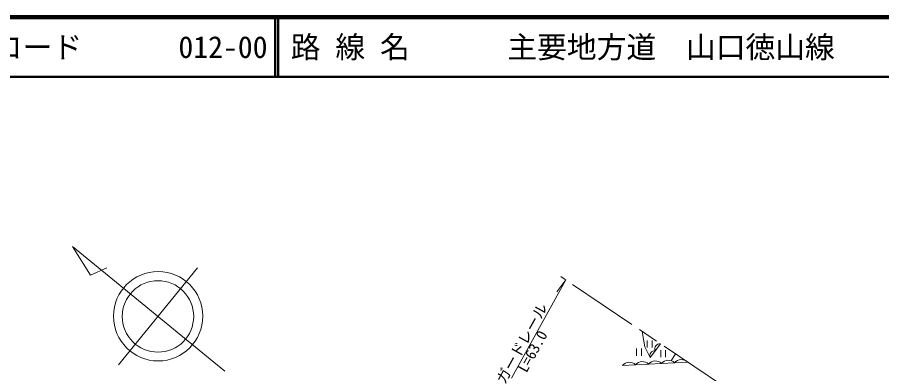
# Model space of a CAD drawing. Units: millimetres, scale not verified. Extents: x 40000 to 680000, y 20000 to 380000.
# Drawn here: x 134467 to 279600, y 320181 to 380000 of the extents above; entities that cross this region are included whole.
import ezdxf
from ezdxf.enums import TextEntityAlignment as Align

# ---------------------------------------------------------------- set-up
doc = ezdxf.new("R2010")
doc.units = ezdxf.units.MM
doc.header["$LTSCALE"] = 1000
doc.linetypes.add('CHAIN', pattern=[18.5, 12, -1.5, 3.5, -1.5])
for name, color, linetype, lineweight in [('M-BGD', 7, 'Continuous', 13), ('M-BMK', 2, 'CHAIN', 13), ('M-BMK-SRVR', 3, 'Continuous', 13), ('M-STR-HTXT', 7, 'Continuous', 13), ('M-TTL', 2, 'Continuous', 140), ('M-TTL-LINE', 7, 'Continuous', 50)]:
    doc.layers.add(name, color=color, linetype=linetype, lineweight=lineweight)
doc.layers.add('M-TTL-TXT', color=7, linetype='Continuous')
doc.styles.add('ＭＳ ゴシック', font='')
doc.styles.get('ＭＳ ゴシック').set_extended_font_data('MS Gothic')

msp = doc.modelspace()

# ---------------------------------------------------------------- linework, layer by layer
at = {"layer": 'M-BGD'}
for p, q in [((240235, 325760), (240235, 324560)), ((241035, 325760), (241035, 324560)), ((238448, 324406), (238448, 323206)), ((239248, 324406), (239248, 323206)), ((242497, 324150), (242497, 322950)), ((243297, 324150), (243297, 322950)), ((244240, 322366), (244997, 323489)), ((236099, 321572), (246993, 322145))]:
    msp.add_line(p, q, dxfattribs=at)
msp.add_lwpolyline([(239408, 327254), (239818, 324692), (240702, 322879), (242451, 325204)], dxfattribs=at)
for centre, radius, start, end in [((242360, 324363), 846, 83.77595, 202.31064), ((241485, 323200), 846, 83.77595, 202.31064), ((239422, 320690), 1518, 47.08117, 138.94329), ((241601, 320804), 1518, 47.08117, 138.94329), ((243780, 320919), 1518, 47.08117, 138.94329), ((245959, 321033), 1518, 47.08117, 138.94329), ((237244, 320575), 1518, 47.08117, 138.94329)]:
    msp.add_arc(centre, radius, start, end, dxfattribs=at)
at = {"layer": 'M-BMK'}
msp.add_line((268353, 307758), (225723, 336472), dxfattribs=at)
at = {"layer": 'M-BMK-SRVR'}
for p, q in [((169325, 320628), (143733, 341508)), ((143733, 341508), (146753, 336713)), ((146753, 336713), (149491, 337940)), ((151452, 321659), (164728, 337930))]:
    msp.add_line(p, q, dxfattribs=at)
for centre, radius in [((158116, 329827), 7500), ((158090, 329794), 6000)]:
    msp.add_circle(centre, radius, dxfattribs=at)
at = {"layer": 'M-STR-HTXT'}
for p, q in [((217416, 319426), (226555, 335911)), ((226555, 335911), (225078, 333950))]:
    msp.add_line(p, q, dxfattribs=at)
at = {"layer": 'M-TTL'}
msp.add_line((680000, 380000), (40000, 380000), dxfattribs=at)
at = {"layer": 'M-TTL-LINE'}
for p, q in [((177750, 380000), (177750, 370000)), ((178250, 380000), (178250, 370000)), ((40000, 370000), (680000, 370000))]:
    msp.add_line(p, q, dxfattribs=at)

# ---------------------------------------------------------------- texts
at = {"layer": 'M-STR-HTXT', "style": 'ＭＳ ゴシック'}
msp.add_text('ガードレール', height=1833, rotation=60.995, dxfattribs=at).set_placement((220447, 324574), align=Align.BOTTOM_CENTER)
msp.add_text('L=63.0', height=1833, rotation=60.995, dxfattribs=at).set_placement((220161, 324377), align=Align.TOP_CENTER)
at = {"layer": 'M-TTL-TXT', "style": 'ＭＳ ゴシック'}
for s, p in [('路 線 名', (180380, 375000)), ('主要地方道\u3000山口徳山線', (216734, 375000)), ('図面コード', (120380, 375000)), ('012-00', (161521, 375000))]:
    msp.add_text(s, height=3666, dxfattribs=at).set_placement(p, align=Align.MIDDLE_LEFT)

doc.saveas('drawing.dxf')
